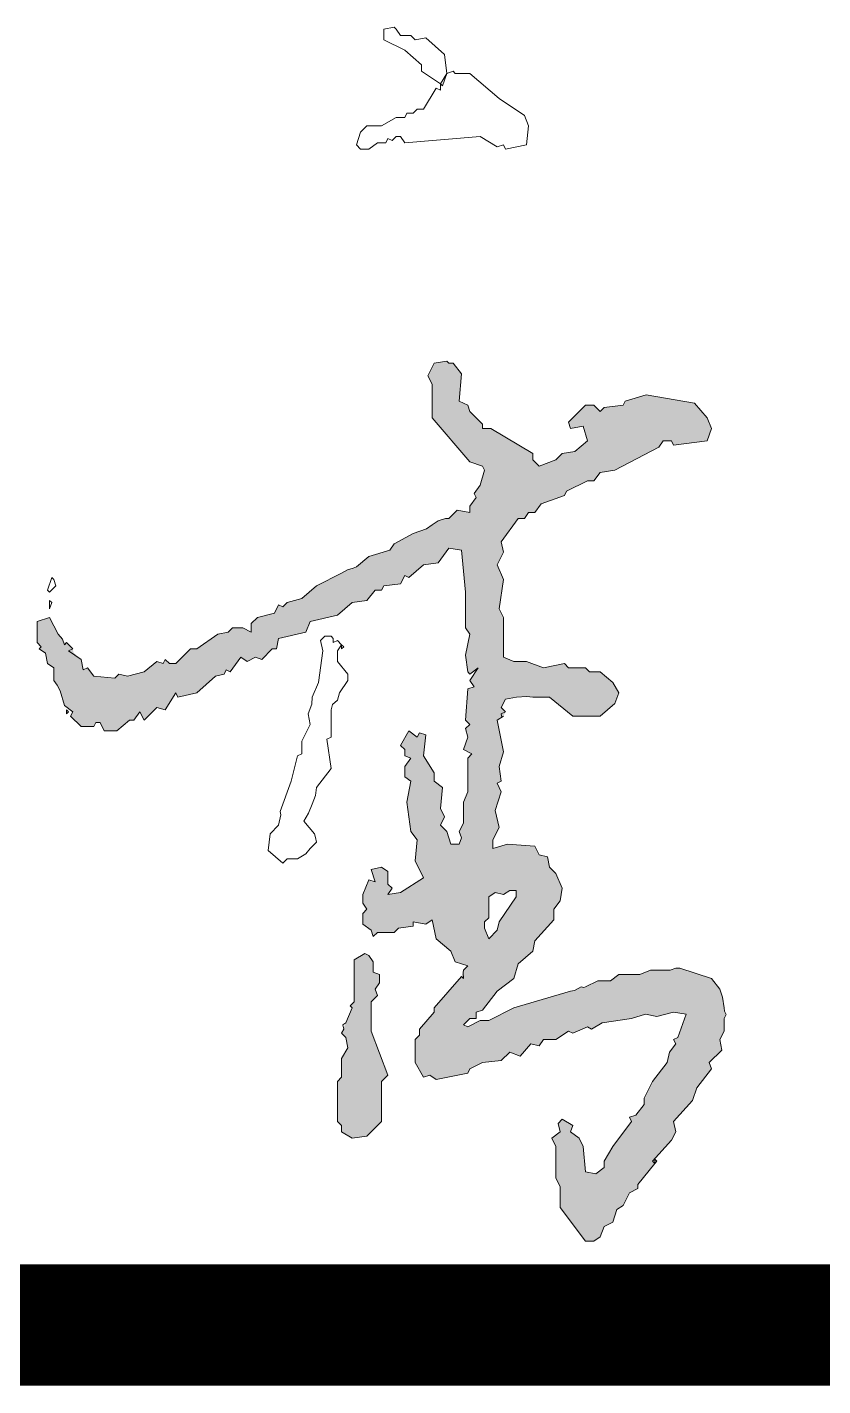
# Model space of a CAD drawing. Extents: x 1382187 to 1725648, y 860327 to 1571294.
# Drawn here: x 1529327 to 1529646, y 981016 to 981562 of the extents above; entities that cross this region are included whole.
import ezdxf

# ---------------------------------------------------------------- set-up
doc = ezdxf.new("R2010")
doc.units = 0
doc.header["$LTSCALE"] = 1000
doc.header["$MEASUREMENT"] = 0
doc.layers.add('ZC', color=6, linetype='Continuous', lineweight=40)
doc.layers.add('签名', color=7, linetype='Continuous', lineweight=18)
doc.layers.add('图框', color=140, linetype='Continuous')

# ---------------------------------------------------------------- blocks, each defined once
blk = doc.blocks.new('A$C7B7C77C1')
at = {"layer": '签名'}
h = blk.add_hatch(color=2, dxfattribs=at)
h.dxf.hatch_style = 1
h.paths.add_polyline_path([(-835.1, 5065.09), (-832.57, 5065.09), (-830.04, 5068.46), (-820.77, 5071.83), (-819.93, 5073.52), (-811.5, 5077.73), (-808.97, 5077.73), (-806.44, 5081.1), (-800.54, 5081.95), (-782.84, 5091.22), (-781.15, 5093.75), (-777.78, 5093.75), (-776.94, 5092.06), (-763.45, 5093.75), (-761.76, 5098.8), (-763.45, 5103.02), (-768.51, 5108.92), (-787.9, 5112.29), (-796.32, 5109.76), (-797.17, 5108.08), (-804.75, 5107.23), (-806.44, 5105.55), (-808.97, 5108.08), (-812.34, 5108.08), (-819.08, 5101.33), (-818.24, 5098.8), (-813.18, 5099.65), (-811.5, 5093.75), (-816.55, 5089.53), (-821.61, 5088.69), (-824.14, 5086.16), (-830.88, 5083.63), (-833.41, 5086.16), (-833.41, 5088.69), (-850.27, 5098.8), (-853.64, 5098.8), (-853.64, 5100.49), (-858.7, 5105.55), (-859.54, 5108.08), (-862.92, 5109.76), (-862.07, 5120.72), (-865.44, 5124.94), (-867.13, 5124.94), (-867.97, 5125.78), (-873.03, 5124.94), (-875.56, 5119.88), (-873.87, 5116.51), (-873.87, 5103.02), (-858.7, 5085.32), (-853.64, 5083.63), (-852.8, 5081.95), (-854.49, 5076.05), (-857.02, 5072.67), (-856.17, 5070.99), (-858.7, 5067.62), (-858.7, 5065.09), (-863.76, 5065.93), (-867.13, 5062.56), (-868.51, 5062.67), (-871.35, 5061.72), (-873.87, 5060.03), (-876.09, 5058.5), (-881.46, 5056.66), (-889.05, 5052.44), (-890.73, 5049.91), (-899.16, 5047.39), (-904.22, 5043.17), (-905.44, 5042.62), (-907.73, 5041.96), (-910.12, 5040.64), (-920.23, 5035.59), (-926.14, 5030.53), (-932.04, 5028.84), (-933.72, 5027.16), (-935.41, 5028), (-937.09, 5024.63), (-943.84, 5022.94), (-946.37, 5020.41), (-946.37, 5017.04), (-949.74, 5018.73), (-953.95, 5018.73), (-955.64, 5017.04), (-959.85, 5016.2), (-968.28, 5010.3), (-970.81, 5010.3), (-976.71, 5004.4), (-979.24, 5004.4), (-980.93, 5006.08), (-981.77, 5004.4), (-984.3, 5005.24), (-989.35, 5001.03), (-996.1, 4999.34), (-999.47, 5000.18), (-1001.16, 4998.5), (-1009.59, 4999.34), (-1012.11, 5002.71), (-1013.8, 5001.87), (-1014.64, 5006.08), (-1017.7, 5008.77), (-1018.01, 5010.3), (-1020.54, 5012.83), (-1021.39, 5011.98), (-1022.11, 5014.15), (-1023.91, 5016.2), (-1027.29, 5022.94), (-1032.34, 5021.26), (-1032.34, 5012.83), (-1030.66, 5011.14), (-1031.5, 5010.3), (-1028.97, 5008.61), (-1028.13, 5004.4), (-1025.6, 5002.71), (-1025.6, 4997.65), (-1024.09, 4995.4), (-1023.07, 4993.44), (-1021.39, 4987.54), (-1018.01, 4985.01), (-1018.86, 4983.32), (-1014.64, 4979.11), (-1009.59, 4979.11), (-1008.74, 4980.79), (-1007.06, 4980.79), (-1005.37, 4977.42), (-1000.31, 4977.42), (-995.26, 4981.64), (-993.57, 4981.64), (-991.04, 4985.01), (-989.35, 4981.64), (-984.3, 4986.7), (-980.93, 4985.85), (-976.71, 4992.6), (-975.87, 4990.91), (-968.28, 4992.6), (-960.7, 4999.34), (-957.32, 5000.18), (-956.48, 5001.87), (-954.79, 5001.03), (-950.58, 5006.93), (-948.05, 5005.24), (-944.68, 5006.93), (-942.15, 5006.08), (-937.94, 5010.3), (-936.25, 5010.3), (-935.41, 5014.51), (-924.45, 5017.04), (-922.76, 5021.26), (-911.81, 5023.78), (-905.91, 5028.84), (-900, 5029.68), (-896.63, 5033.9), (-894.1, 5033.9), (-893.26, 5035.59), (-886.52, 5036.43), (-884.83, 5039.8), (-883.15, 5038.96), (-877.25, 5044.01), (-871.35, 5044.86), (-867.13, 5050.76), (-862.07, 5049.91), (-860.39, 5033.06), (-860.39, 5018.73), (-858.7, 5016.2), (-860.39, 5007.77), (-859.54, 5001.03), (-858.7, 5000.18), (-855.33, 5002.71), (-858.7, 4997.65), (-857.02, 4995.12), (-859.54, 4994.28), (-860.39, 4981.64), (-858.7, 4979.95), (-860.39, 4978.27), (-859.54, 4974.89), (-861.23, 4969.84), (-857.86, 4968.15), (-859.54, 4966.47), (-859.54, 4952.98), (-861.23, 4948.76), (-861.23, 4940.33), (-862.92, 4936.96), (-862.07, 4934.43), (-862.92, 4931.91), (-866.29, 4931.91), (-867.97, 4936.96), (-870.5, 4939.49), (-868.82, 4942.86), (-870.5, 4946.23), (-869.66, 4954.66), (-873.03, 4957.19), (-873.03, 4960.56), (-877.25, 4967.31), (-876.4, 4975.74), (-878.93, 4976.58), (-879.77, 4974.89), (-883.15, 4977.42), (-886.52, 4971.52), (-884.83, 4969.84), (-884.83, 4967.31), (-882.3, 4966.47), (-884.83, 4963.09), (-884.83, 4958.88), (-882.3, 4957.19), (-883.99, 4948.76), (-882.3, 4936.96), (-879.77, 4933.59), (-880.62, 4925.16), (-877.25, 4918.42), (-886.52, 4912.52), (-891.58, 4911.67), (-889.89, 4914.2), (-891.58, 4915.89), (-891.58, 4920.95), (-894.1, 4922.63), (-898.32, 4921.79), (-896.63, 4916.73), (-899.16, 4917.58), (-901.69, 4911.67), (-901.69, 4908.3), (-900, 4905.77), (-901.69, 4904.09), (-901.69, 4899.87), (-898.32, 4897.35), (-897.48, 4894.82), (-895.79, 4896.5), (-889.05, 4896.5), (-887.36, 4898.19), (-881.46, 4899.03), (-881.46, 4900.72), (-876.4, 4899.87), (-873.87, 4901.56), (-872.19, 4893.97), (-866.29, 4888.92), (-864.6, 4884.7), (-859.54, 4883.02), (-861.23, 4881.33), (-861.41, 4880.42), (-862.16, 4878.7), (-862.07, 4878.8), (-861.23, 4877.96), (-862.16, 4878.7), (-873.03, 4866.16), (-873.03, 4864.47), (-878.93, 4857.73), (-878.93, 4855.2), (-880.62, 4853.51), (-880.62, 4844.24), (-877.25, 4838.34), (-874.72, 4839.18), (-872.19, 4837.5), (-859.54, 4840.03), (-858.7, 4841.71), (-853.64, 4844.24), (-846.06, 4845.08), (-842.69, 4848.46), (-838.47, 4846.77), (-834.26, 4851.83), (-830.88, 4850.98), (-829.2, 4853.51), (-824.14, 4853.51), (-819.08, 4856.88), (-817.4, 4856.04), (-811.5, 4858.57), (-809.81, 4857.73), (-805.6, 4860.26), (-794.64, 4861.82), (-794.64, 4861.94), (-794.53, 4861.84), (-793.8, 4861.94), (-788.23, 4863.71), (-783.68, 4862.79), (-776.94, 4864.47), (-771.88, 4863.63), (-775.25, 4854.36), (-776.94, 4853.51), (-776.09, 4851.83), (-778.62, 4848.46), (-779.47, 4844.24), (-785.37, 4836.65), (-788.74, 4829.91), (-788.74, 4827.38), (-792.11, 4823.17), (-794.64, 4822.32), (-793.8, 4820.64), (-801.38, 4810.52), (-804.75, 4804.62), (-804.75, 4802.09), (-808.13, 4799.57), (-812.34, 4800.41), (-813.18, 4810.52), (-814.87, 4813.9), (-818.24, 4816.42), (-817.4, 4818.95), (-821.61, 4821.48), (-823.3, 4819.8), (-822.46, 4816.42), (-825.83, 4813.9), (-824.14, 4810.52), (-824.14, 4797.88), (-822.46, 4794.51), (-822.46, 4786.08), (-812.34, 4772.59), (-808.97, 4772.59), (-806.44, 4774.28), (-804.75, 4778.49), (-801.38, 4780.18), (-799.7, 4785.24), (-797.17, 4786.92), (-794.64, 4791.98), (-791.27, 4793.67), (-791.27, 4795.35), (-784.52, 4803.78), (-785.37, 4804.62), (-777.78, 4813.05), (-776.09, 4816.42), (-776.94, 4820.64), (-769.35, 4829.07), (-767.67, 4834.13), (-761.76, 4841.71), (-762.61, 4844.24), (-757.55, 4849.3), (-758.39, 4853.51), (-756.71, 4856.88), (-756.71, 4861.94), (-755.88, 4863.55), (-756.45, 4864.85), (-756.71, 4866.16), (-757.25, 4870.45), (-758.39, 4873.74), (-761.76, 4877.96), (-774.41, 4882.17), (-776.09, 4882.17), (-778.37, 4881.36), (-779.47, 4881.33), (-786.21, 4881.33), (-790.42, 4879.64), (-798.85, 4879.64), (-802.23, 4877.11), (-807.28, 4877.11), (-812.34, 4874.59), (-812.95, 4874.43), (-814.03, 4874.59), (-816.64, 4873.23), (-818.24, 4872.9), (-841, 4866.16), (-851.11, 4861.1), (-854.49, 4861.1), (-859.54, 4858.57), (-861.23, 4859.41), (-858.7, 4861.94), (-856.17, 4861.94), (-856.17, 4864.47), (-853.64, 4865.31), (-847.74, 4872.9), (-841, 4877.96), (-839.31, 4883.86), (-833.41, 4888.92), (-832.57, 4893.13), (-824.98, 4901.56), (-824.98, 4905.77), (-822.46, 4909.15), (-821.61, 4914.2), (-824.14, 4920.1), (-826.67, 4922.63), (-827.51, 4926.85), (-830.88, 4927.69), (-832.57, 4931.06), (-843.53, 4931.91), (-849.43, 4930.22), (-849.43, 4933.59), (-846.9, 4938.65), (-848.59, 4945.39), (-846.06, 4952.98), (-847.74, 4956.35), (-846.06, 4957.19), (-846.9, 4963.09), (-845.21, 4968.99), (-847.74, 4981.64), (-845.21, 4983.32), (-844.37, 4985.01), (-846.06, 4986.7), (-844.37, 4990.07), (-839.96, 4990.87), (-835.88, 4991.2), (-833.41, 4990.91), (-826.67, 4990.91), (-817.4, 4983.32), (-806.44, 4983.32), (-800.54, 4988.38), (-798.85, 4992.6), (-801.38, 4996.81), (-806.44, 5001.03), (-810.65, 5001.03), (-812.34, 5002.71), (-819.08, 5002.71), (-820.77, 5004.4), (-829.2, 5002.71), (-835.94, 5005.24), (-841, 5005.24), (-845.21, 5006.93), (-845.21, 5022.94), (-846.9, 5026.31), (-845.21, 5038.11), (-847.74, 5044.01), (-845.21, 5049.07), (-846.06, 5053.29), (-839.31, 5062.56), (-836.79, 5062.56)])
h.paths.add_polyline_path([(-840.16, 4913.36), (-840.16, 4910.83), (-846.9, 4900.72), (-847.74, 4897.35), (-851.11, 4893.97), (-852.8, 4898.19), (-852.8, 4900.72), (-851.11, 4902.4), (-851.11, 4910.83), (-848.59, 4912.52), (-845.21, 4911.67), (-842.69, 4913.36)], flags=16)
h = blk.add_hatch(color=2, dxfattribs=at)
h.dxf.hatch_style = 1
h.paths.add_polyline_path([(-910.12, 4838.34), (-911.81, 4836.65), (-911.81, 4820.64), (-910.12, 4818.95), (-910.12, 4816.42), (-905.91, 4813.9), (-900, 4814.74), (-894.1, 4820.64), (-894.1, 4836.65), (-891.58, 4839.18), (-898.32, 4856.88), (-898.32, 4868.69), (-895.79, 4871.21), (-896.63, 4873.74), (-894.95, 4876.27), (-894.95, 4879.64), (-897.48, 4880.49), (-897.48, 4884.7), (-899.16, 4887.23), (-900.85, 4888.07), (-905.06, 4885.54), (-905.06, 4868.69), (-906.75, 4867), (-905.91, 4866.16), (-909.37, 4858.08), (-909.28, 4857.73), (-910.12, 4856.04), (-908.43, 4854.36), (-907.59, 4850.14), (-910.12, 4845.93)])
at = {"layer": '图框', "const_width": 48.78}
blk.add_lwpolyline([(-4874.61, 4738.91), (3.44, 4738.91)], dxfattribs=at)
at = {"layer": '签名', "color": 2, "elevation": 6763062.35}
for points in [[(-888.2, 5258.96), (-889.05, 5259.8), (-893.26, 5258.96), (-893.26, 5254.75), (-884.83, 5250.53), (-878.09, 5244.63), (-878.09, 5242.1), (-870.5, 5237.04), (-867.97, 5241.26), (-868.82, 5248.85), (-876.4, 5255.59), (-880.62, 5254.75), (-882.3, 5256.43), (-886.52, 5256.43), (-888.2, 5258.96)], [(-864.6, 5241.26), (-865.44, 5242.1), (-867.97, 5241.26), (-869.66, 5236.2), (-870.5, 5237.04), (-870.5, 5234.52), (-872.19, 5235.36), (-877.25, 5226.93), (-879.77, 5226.93), (-881.46, 5225.24), (-883.99, 5225.24), (-884.83, 5223.56), (-888.2, 5223.56), (-894.1, 5220.19), (-900, 5220.19), (-902.53, 5217.66), (-904.22, 5212.6), (-902.53, 5210.91), (-899.16, 5210.91), (-895.79, 5213.44), (-892.42, 5213.44), (-891.58, 5215.13), (-889.89, 5214.29), (-888.2, 5215.97), (-886.52, 5215.97), (-884.83, 5213.44), (-854.49, 5215.97), (-847.74, 5211.76), (-845.21, 5212.6), (-844.37, 5210.91), (-835.94, 5212.6), (-835.1, 5220.19), (-836.79, 5224.4), (-846.9, 5231.14), (-858.7, 5241.26), (-864.6, 5241.26)], [(-867.13, 5124.94), (-867.97, 5125.78), (-873.03, 5124.94), (-875.56, 5119.88), (-873.87, 5116.51), (-873.87, 5103.02), (-858.7, 5085.32), (-853.64, 5083.63), (-852.8, 5081.95), (-854.49, 5076.05), (-857.02, 5072.67), (-856.17, 5070.99), (-858.7, 5067.62), (-858.7, 5065.09), (-863.76, 5065.93), (-867.13, 5062.56), (-868.51, 5062.67), (-871.35, 5061.72), (-873.87, 5060.03), (-876.09, 5058.5), (-881.46, 5056.66), (-889.05, 5052.44), (-890.73, 5049.91), (-899.16, 5047.39), (-904.22, 5043.17), (-905.44, 5042.62), (-907.73, 5041.96), (-910.12, 5040.64), (-920.23, 5035.59), (-926.14, 5030.53), (-932.04, 5028.84), (-933.72, 5027.16), (-935.41, 5028), (-937.09, 5024.63), (-943.84, 5022.94), (-946.37, 5020.41), (-946.37, 5017.04), (-949.74, 5018.73), (-953.95, 5018.73), (-955.64, 5017.04), (-959.85, 5016.2), (-968.28, 5010.3), (-970.81, 5010.3), (-976.71, 5004.4), (-979.24, 5004.4), (-980.93, 5006.08), (-981.77, 5004.4), (-984.3, 5005.24), (-989.35, 5001.03), (-996.1, 4999.34), (-999.47, 5000.18), (-1001.16, 4998.5), (-1009.59, 4999.34), (-1012.11, 5002.71), (-1013.8, 5001.87), (-1014.64, 5006.08), (-1019.7, 5009.45), (-1018.01, 5010.3), (-1020.54, 5012.83), (-1021.39, 5011.98), (-1022.11, 5014.15), (-1023.91, 5016.2), (-1027.29, 5022.94), (-1032.34, 5021.26), (-1032.34, 5012.83), (-1030.66, 5011.14), (-1031.5, 5010.3), (-1028.97, 5008.61), (-1028.13, 5004.4), (-1025.6, 5002.71), (-1025.6, 4997.65), (-1024.25, 4995.71), (-1023.07, 4993.44), (-1021.39, 4987.54), (-1018.01, 4985.01), (-1018.86, 4983.32), (-1014.64, 4979.11), (-1009.59, 4979.11), (-1008.74, 4980.79), (-1007.06, 4980.79), (-1005.37, 4977.42), (-1000.31, 4977.42), (-995.26, 4981.64), (-993.57, 4981.64), (-991.04, 4985.01), (-989.35, 4981.64), (-984.3, 4986.7), (-980.93, 4985.85), (-976.71, 4992.6), (-975.87, 4990.91), (-968.28, 4992.6), (-960.7, 4999.34), (-957.32, 5000.18), (-956.48, 5001.87), (-954.79, 5001.03), (-950.58, 5006.93), (-948.05, 5005.24), (-944.68, 5006.93), (-942.15, 5006.08), (-937.94, 5010.3), (-936.25, 5010.3), (-935.41, 5014.51), (-924.45, 5017.04), (-922.76, 5021.26), (-911.81, 5023.78), (-905.91, 5028.84), (-900, 5029.68), (-896.63, 5033.9), (-894.1, 5033.9), (-893.26, 5035.59), (-886.52, 5036.43), (-884.83, 5039.8), (-883.15, 5038.96), (-877.25, 5044.01), (-871.35, 5044.86), (-867.13, 5050.76), (-862.07, 5049.91), (-860.39, 5033.06), (-860.39, 5018.73), (-858.7, 5016.2), (-860.39, 5007.77), (-859.54, 5001.03), (-858.7, 5000.18), (-855.33, 5002.71), (-858.7, 4997.65), (-857.02, 4995.12), (-859.54, 4994.28), (-860.39, 4981.64), (-858.7, 4979.95), (-860.39, 4978.27), (-859.54, 4974.89), (-861.23, 4969.84), (-857.86, 4968.15), (-859.54, 4966.47), (-859.54, 4952.98), (-861.23, 4948.76), (-861.23, 4940.33), (-862.92, 4936.96), (-862.07, 4934.43), (-862.92, 4931.91), (-866.29, 4931.91), (-867.97, 4936.96), (-870.5, 4939.49), (-868.82, 4942.86), (-870.5, 4946.23), (-869.66, 4954.66), (-873.03, 4957.19), (-873.03, 4960.56), (-877.25, 4967.31), (-876.4, 4975.74), (-878.93, 4976.58), (-879.77, 4974.89), (-883.15, 4977.42), (-886.52, 4971.52), (-884.83, 4969.84), (-884.83, 4967.31), (-882.3, 4966.47), (-884.83, 4963.09), (-884.83, 4958.88), (-882.3, 4957.19), (-883.99, 4948.76), (-882.3, 4936.96), (-879.77, 4933.59), (-880.62, 4925.16), (-877.25, 4918.42), (-886.52, 4912.52), (-891.58, 4911.67), (-889.89, 4914.2), (-891.58, 4915.89), (-891.58, 4920.95), (-894.1, 4922.63), (-898.32, 4921.79), (-896.63, 4916.73), (-899.16, 4917.58), (-901.69, 4911.67), (-901.69, 4908.3), (-900, 4905.77), (-901.69, 4904.09), (-901.69, 4899.87), (-898.32, 4897.35), (-897.48, 4894.82), (-895.79, 4896.5), (-889.05, 4896.5), (-887.36, 4898.19), (-881.46, 4899.03), (-881.46, 4900.72), (-876.4, 4899.87), (-873.87, 4901.56), (-872.19, 4893.97), (-866.29, 4888.92), (-864.6, 4884.7), (-859.54, 4883.02), (-861.23, 4881.33), (-861.41, 4880.42), (-861.23, 4877.96), (-862.07, 4878.8), (-873.03, 4866.16), (-873.03, 4864.47), (-878.93, 4857.73), (-878.93, 4855.2), (-880.62, 4853.51), (-880.62, 4844.24), (-877.25, 4838.34), (-874.72, 4839.18), (-872.19, 4837.5), (-859.54, 4840.03), (-858.7, 4841.71), (-853.64, 4844.24), (-846.06, 4845.08), (-842.69, 4848.46), (-838.47, 4846.77), (-834.26, 4851.83), (-830.88, 4850.98), (-829.2, 4853.51), (-824.14, 4853.51), (-819.08, 4856.88), (-817.4, 4856.04), (-811.5, 4858.57), (-809.81, 4857.73), (-805.6, 4860.26), (-793.8, 4861.94), (-788.23, 4863.71), (-783.68, 4862.79), (-776.94, 4864.47), (-771.88, 4863.63), (-775.25, 4854.36), (-776.94, 4853.51), (-776.09, 4851.83), (-778.62, 4848.46), (-779.47, 4844.24), (-785.37, 4836.65), (-788.74, 4829.91), (-788.74, 4827.38), (-792.11, 4823.17), (-794.64, 4822.32), (-793.8, 4820.64), (-801.38, 4810.52), (-804.75, 4804.62), (-804.75, 4802.09), (-808.13, 4799.57), (-812.34, 4800.41), (-813.18, 4810.52), (-814.87, 4813.9), (-818.24, 4816.42), (-817.4, 4818.95), (-821.61, 4821.48), (-823.3, 4819.8), (-822.46, 4816.42), (-825.83, 4813.9), (-824.14, 4810.52), (-824.14, 4797.88), (-822.46, 4794.51), (-822.46, 4786.08), (-812.34, 4772.59), (-808.97, 4772.59), (-806.44, 4774.28), (-804.75, 4778.49), (-801.38, 4780.18), (-799.7, 4785.24), (-797.17, 4786.92), (-794.64, 4791.98), (-791.27, 4793.67), (-791.27, 4795.35), (-784.52, 4803.78), (-785.37, 4804.62), (-777.78, 4813.05), (-776.09, 4816.42), (-776.94, 4820.64), (-769.35, 4829.07), (-767.67, 4834.13), (-761.76, 4841.71), (-762.61, 4844.24), (-757.55, 4849.3), (-758.39, 4853.51), (-756.71, 4856.88), (-756.71, 4861.94), (-755.88, 4863.55), (-756.45, 4864.85), (-756.71, 4866.16), (-757.25, 4870.45), (-758.39, 4873.74), (-761.76, 4877.96), (-774.41, 4882.17), (-776.09, 4882.17), (-778.37, 4881.36), (-779.47, 4881.33), (-786.21, 4881.33), (-790.42, 4879.64), (-798.85, 4879.64), (-802.23, 4877.11), (-807.28, 4877.11), (-812.34, 4874.59), (-812.95, 4874.43), (-814.03, 4874.59), (-816.64, 4873.23), (-818.24, 4872.9), (-841, 4866.16), (-851.11, 4861.1), (-854.49, 4861.1), (-859.54, 4858.57), (-861.23, 4859.41), (-858.7, 4861.94), (-856.17, 4861.94), (-856.17, 4864.47), (-853.64, 4865.31), (-847.74, 4872.9), (-841, 4877.96), (-839.31, 4883.86), (-833.41, 4888.92), (-832.57, 4893.13), (-824.98, 4901.56), (-824.98, 4905.77), (-822.46, 4909.15), (-821.61, 4914.2), (-824.14, 4920.1), (-826.67, 4922.63), (-827.51, 4926.85), (-830.88, 4927.69), (-832.57, 4931.06), (-843.53, 4931.91), (-849.43, 4930.22), (-849.43, 4933.59), (-846.9, 4938.65), (-848.59, 4945.39), (-846.06, 4952.98), (-847.74, 4956.35), (-846.06, 4957.19), (-846.9, 4963.09), (-845.21, 4968.99), (-847.74, 4981.64), (-845.21, 4983.32), (-845.91, 4982.86), (-846.09, 4984.2), (-846.09, 4984.2), (-844.37, 4985.01), (-846.06, 4986.7), (-844.37, 4990.07), (-839.96, 4990.87), (-835.88, 4991.2), (-833.41, 4990.91), (-826.67, 4990.91), (-817.4, 4983.32), (-806.44, 4983.32), (-800.54, 4988.38), (-798.85, 4992.6), (-801.38, 4996.81), (-806.44, 5001.03), (-810.65, 5001.03), (-812.34, 5002.71), (-819.08, 5002.71), (-820.77, 5004.4), (-829.2, 5002.71), (-835.94, 5005.24), (-841, 5005.24), (-845.21, 5006.93), (-845.21, 5022.94), (-846.9, 5026.31), (-845.21, 5038.11), (-847.74, 5044.01), (-845.21, 5049.07), (-846.06, 5053.29), (-839.31, 5062.56), (-836.79, 5062.56), (-835.1, 5065.09), (-832.57, 5065.09), (-830.04, 5068.46), (-820.77, 5071.83), (-819.93, 5073.52), (-811.5, 5077.73), (-808.97, 5077.73), (-806.44, 5081.1), (-800.54, 5081.95), (-782.84, 5091.22), (-781.15, 5093.75), (-777.78, 5093.75), (-776.94, 5092.06), (-763.45, 5093.75), (-761.76, 5098.8), (-763.45, 5103.02), (-768.51, 5108.92), (-787.9, 5112.29), (-796.32, 5109.76), (-797.17, 5108.08), (-804.75, 5107.23), (-806.44, 5105.55), (-808.97, 5108.08), (-812.34, 5108.08), (-819.08, 5101.33), (-818.24, 5098.8), (-813.18, 5099.65), (-811.5, 5093.75), (-816.55, 5089.53), (-821.61, 5088.69), (-824.14, 5086.16), (-830.88, 5083.63), (-833.41, 5086.16), (-833.41, 5088.69), (-850.27, 5098.8), (-853.64, 5098.8), (-853.64, 5100.49), (-858.7, 5105.55), (-859.54, 5108.08), (-862.92, 5109.76), (-862.07, 5120.72), (-865.44, 5124.94), (-867.13, 5124.94)], [(-1025.6, 5038.11), (-1026.44, 5038.96), (-1028.13, 5033.9), (-1027.29, 5033.06), (-1024.76, 5035.59), (-1025.6, 5038.11)], [(-1026.44, 5028.84), (-1027.29, 5029.68), (-1027.29, 5026.31), (-1026.44, 5028.84)], [(-913.49, 5014.51), (-914.33, 5015.35), (-916.86, 5015.35), (-918.55, 5013.67), (-917.71, 5009.45), (-919.39, 4996.81), (-921.92, 4990.91), (-922.05, 4988.15), (-923.61, 4984.17), (-922.76, 4979.95), (-926.14, 4973.21), (-926.14, 4968.15), (-927.82, 4967.31), (-930.35, 4957.19), (-934.83, 4945.08), (-934.83, 4945.08), (-934.56, 4943.71), (-935.41, 4939.49), (-938.78, 4936.12), (-939.62, 4929.38), (-933.72, 4924.32), (-932.04, 4926), (-927.82, 4926), (-924.53, 4928.04), (-922.76, 4930.22), (-920.23, 4932.75), (-920.56, 4934.62), (-921.08, 4936.12), (-925.29, 4941.18), (-923.39, 4944.31), (-921.92, 4947.92), (-920.67, 4951.42), (-920.23, 4954.66), (-914.33, 4962.25), (-916.02, 4974.05), (-914.33, 4974.89), (-914.33, 4985.85), (-913.85, 4987.97), (-911.79, 4989.74), (-910.96, 4992.6), (-907.59, 4997.65), (-907.59, 5000.18), (-911.81, 5005.24), (-911.81, 5009.45), (-910.12, 5011.98), (-911.81, 5013.67), (-913.49, 5012.83), (-913.49, 5014.51)], [(-909.28, 5011.14), (-910.12, 5011.98), (-910.12, 5010.3), (-909.28, 5011.14)], [(-1019.7, 4985.01), (-1020.54, 4985.85), (-1020.54, 4984.17), (-1019.7, 4985.01)], [(-842.69, 4913.36), (-840.16, 4913.36), (-840.16, 4910.83), (-846.9, 4900.72), (-847.74, 4897.35), (-851.11, 4893.97), (-852.8, 4898.19), (-852.8, 4900.72), (-851.11, 4902.4), (-851.11, 4910.83), (-848.59, 4912.52), (-845.21, 4911.67), (-842.69, 4913.36)], [(-899.16, 4887.23), (-900.85, 4888.07), (-905.06, 4885.54), (-905.06, 4868.69), (-906.75, 4867), (-905.91, 4866.16), (-908.43, 4860.26), (-909.7, 4859.41), (-909.28, 4857.73), (-910.12, 4856.04), (-908.43, 4854.36), (-907.59, 4850.14), (-910.12, 4845.93), (-910.12, 4838.34), (-911.81, 4836.65), (-911.81, 4820.64), (-910.12, 4818.95), (-910.12, 4816.42), (-905.91, 4813.9), (-900, 4814.74), (-894.1, 4820.64), (-894.1, 4836.65), (-891.58, 4839.18), (-898.32, 4856.88), (-898.32, 4868.69), (-895.79, 4871.21), (-896.63, 4873.74), (-894.95, 4876.27), (-894.95, 4879.64), (-897.48, 4880.49), (-897.48, 4884.7), (-899.16, 4887.23)], [(-783.68, 4804.62), (-784.52, 4805.47), (-784.52, 4803.78), (-783.68, 4804.62)]]:
    blk.add_lwpolyline(points, dxfattribs=at)

msp = doc.modelspace()

# ---------------------------------------------------------------- block references
at = {"layer": 'ZC'}
msp.add_blockref('A$C7B7C77C1', (1530363.46, 976301.95), dxfattribs=at)

doc.saveas('drawing.dxf')
